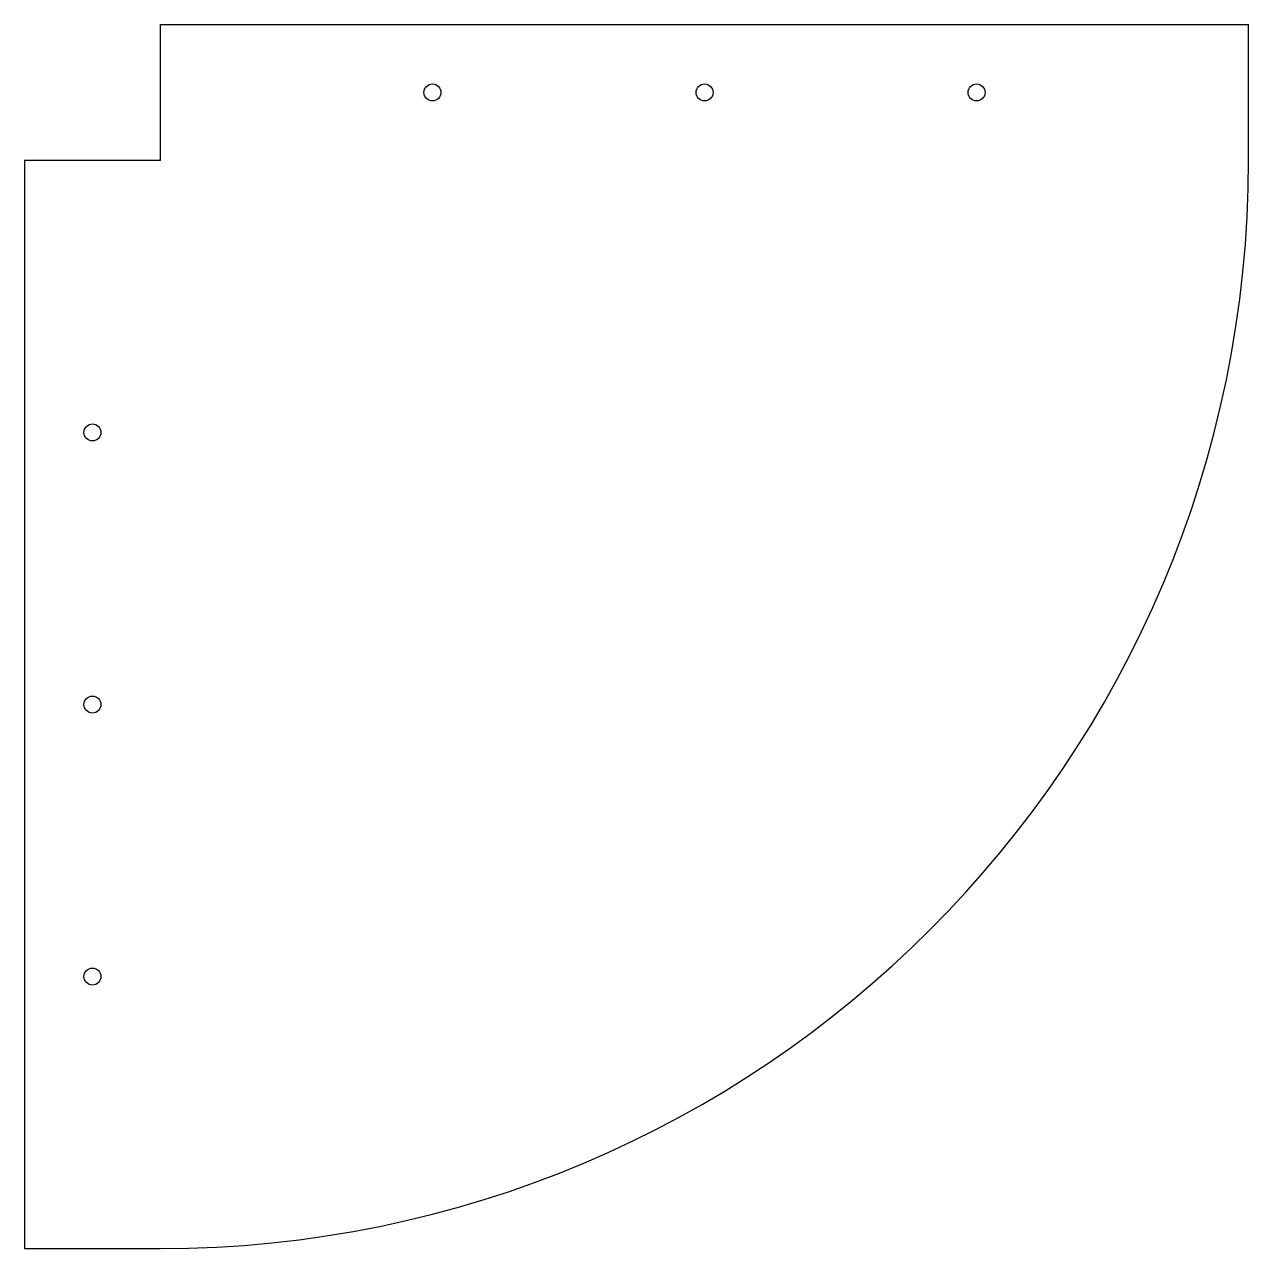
# Model space of a CAD drawing. Header units: millimetres. Extents: x -13 to 102, y -102 to 13.
import ezdxf

# ---------------------------------------------------------------- set-up
doc = ezdxf.new("R2010")
doc.units = ezdxf.units.MM
doc.layers.add('Cut007', color=7, linetype='CONTINUOUS')

msp = doc.modelspace()

# ---------------------------------------------------------------- linework, layer by layer
at = {"layer": 'Cut007'}
for p, q in [((0, 12.7), (0, 12.7, 0.79375)), ((0, 0), (0, 12.7)), ((0, 0, 0.79375), (0, 12.7, 0.79375)), ((0, 0), (0, 12.7)), ((0, 12.7), (101.6, 12.7)), ((0, 0, 0.79375), (0, 12.7, 0.79375)), ((0, 12.7, 0.79375), (101.6, 12.7, 0.79375)), ((0, 12.7), (0, 12.7, 0.79375)), ((0, 12.7), (101.6, 12.7)), ((0, 12.7, 0.79375), (101.6, 12.7, 0.79375)), ((101.6, 0), (101.6, 12.7)), ((101.6, 0, 0.79375), (101.6, 12.7, 0.79375)), ((101.6, 12.7), (101.6, 12.7, 0.79375)), ((101.6, 12.7), (101.6, 12.7, 0.79375)), ((101.6, 0), (101.6, 12.7)), ((101.6, 0, 0.79375), (101.6, 12.7, 0.79375)), ((26.19375, 6.35), (26.19375, 6.35, 0.79375)), ((26.19375, 6.35), (26.19375, 6.35, 0.79375)), ((51.59375, 6.35), (51.59375, 6.35, 0.79375)), ((51.59375, 6.35), (51.59375, 6.35, 0.79375)), ((76.99375, 6.35), (76.99375, 6.35, 0.79375)), ((76.99375, 6.35), (76.99375, 6.35, 0.79375)), ((-12.7, 0), (-12.7, 0, 0.79375)), ((0, 0), (-12.7, 0)), ((0, 0, 0.79375), (-12.7, 0, 0.79375)), ((-12.7, 0), (-12.7, 0, 0.79375)), ((-12.7, 0), (-12.7, -101.6)), ((-12.7, 0, 0.79375), (-12.7, -101.6, 0.79375)), ((0, 0), (-12.7, 0)), ((-12.7, 0), (-12.7, -101.6)), ((0, 0, 0.79375), (-12.7, 0, 0.79375)), ((-12.7, 0, 0.79375), (-12.7, -101.6, 0.79375)), ((0, 0), (0, 0, 0.79375)), ((0, 0), (0, 0, 0.79375)), ((101.6, 0), (101.6, 0, 0.79375)), ((101.6, 0), (101.6, 0, 0.79375)), ((-5.55625, -25.4), (-5.55625, -25.4, 0.79375)), ((-5.55625, -25.4), (-5.55625, -25.4, 0.79375)), ((-5.55625, -50.8), (-5.55625, -50.8, 0.79375)), ((-5.55625, -50.8), (-5.55625, -50.8, 0.79375)), ((-5.55625, -76.2), (-5.55625, -76.2, 0.79375)), ((-5.55625, -76.2), (-5.55625, -76.2, 0.79375)), ((-12.7, -101.6), (-12.7, -101.6, 0.79375)), ((-12.7, -101.6), (0, -101.6)), ((-12.7, -101.6, 0.79375), (0, -101.6, 0.79375)), ((-12.7, -101.6), (-12.7, -101.6, 0.79375)), ((-12.7, -101.6), (0, -101.6)), ((-12.7, -101.6, 0.79375), (0, -101.6, 0.79375)), ((0, -101.6), (0, -101.6, 0.79375)), ((0, -101.6), (0, -101.6, 0.79375))]:
    msp.add_line(p, q, dxfattribs=at)
for centre in [(25.4, 6.35), (25.4, 6.35, 0.79375), (25.4, 6.35), (25.4, 6.35, 0.79375), (50.8, 6.35), (50.8, 6.35, 0.79375), (50.8, 6.35), (50.8, 6.35, 0.79375), (76.2, 6.35), (76.2, 6.35, 0.79375), (76.2, 6.35), (76.2, 6.35, 0.79375), (-6.35, -25.4), (-6.35, -25.4, 0.79375), (-6.35, -25.4), (-6.35, -25.4, 0.79375), (-6.35, -50.8), (-6.35, -50.8, 0.79375), (-6.35, -50.8), (-6.35, -50.8, 0.79375), (-6.35, -76.2), (-6.35, -76.2, 0.79375), (-6.35, -76.2), (-6.35, -76.2, 0.79375)]:
    msp.add_circle(centre, 0.79375, dxfattribs=at)
for centre in [(0, 0), (0, 0, 0.79375), (0, 0), (0, 0, 0.79375)]:
    msp.add_arc(centre, 101.6, -90, 0, dxfattribs=at)

doc.saveas('drawing.dxf')
